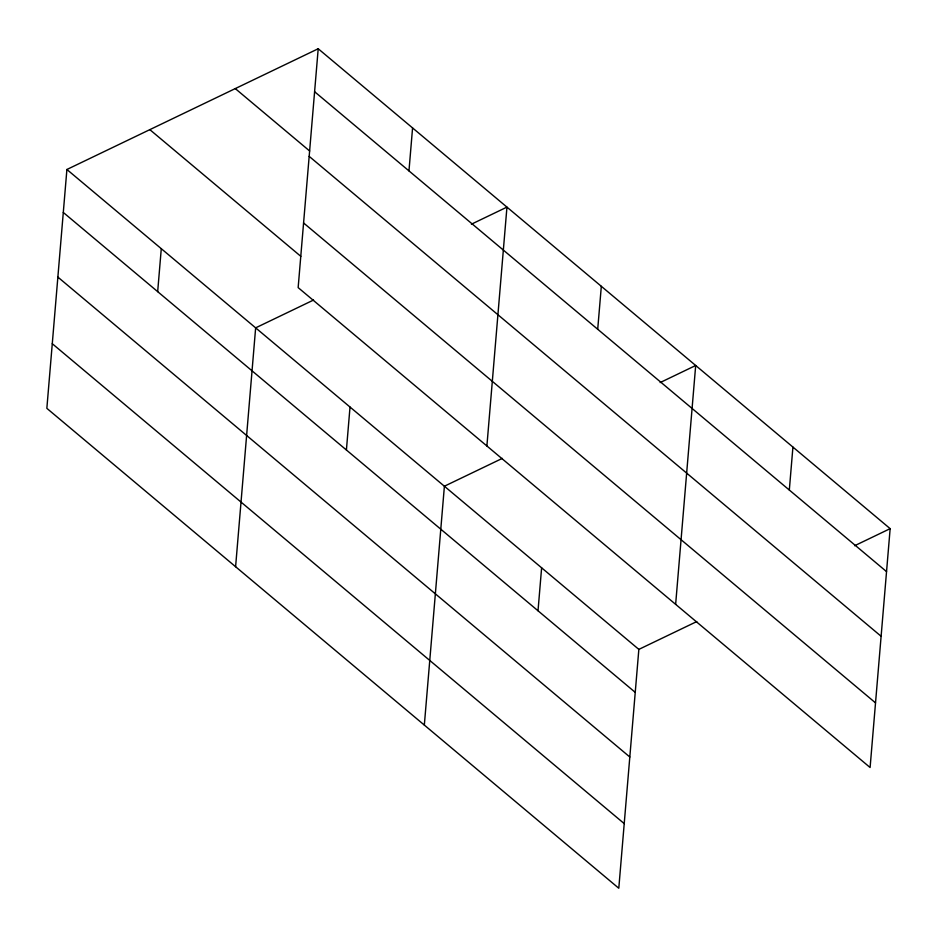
<?xml version="1.0" encoding="UTF-8"?>
<svg xmlns="http://www.w3.org/2000/svg" width="937" height="937" viewBox="0 0 937 937"><rect width="100%" height="100%" fill="white"/><g stroke="black" fill="none" stroke-linecap="round" stroke-linejoin="round"><path stroke-width="1.41" d="M66.902 169.492L46.85 408.345L618.795 888.253L638.847 649.388L66.902 169.492L318.205 48.747L890.15 528.655L870.098 767.508L298.153 287.612L318.205 48.747M157.674 291.641L161.281 248.668M235.597 566.721L255.649 327.856L313.567 300.027M346.409 450.006L350.016 407.045M408.965 170.897L412.573 127.936M424.332 725.086L444.396 486.221L502.314 458.392M486.889 445.977L506.952 207.112L471.405 224.189M538.014 610.772L541.621 567.81M597.712 329.262L601.32 286.3M675.636 604.342L695.687 365.489L660.152 382.565M789.317 490.039L792.925 447.066M638.847 649.388L696.765 621.571M854.614 545.732L890.15 528.655M314.598 91.709L886.543 571.617M235.281 88.593L309.667 151.009M309.175 156.362L881.108 636.27M303.576 222.959L875.521 702.867M149.838 129.646L300.824 256.34M63.294 212.453L635.239 692.361M57.871 277.094L629.816 757.002M52.273 343.703L624.218 823.611"/></g></svg>
